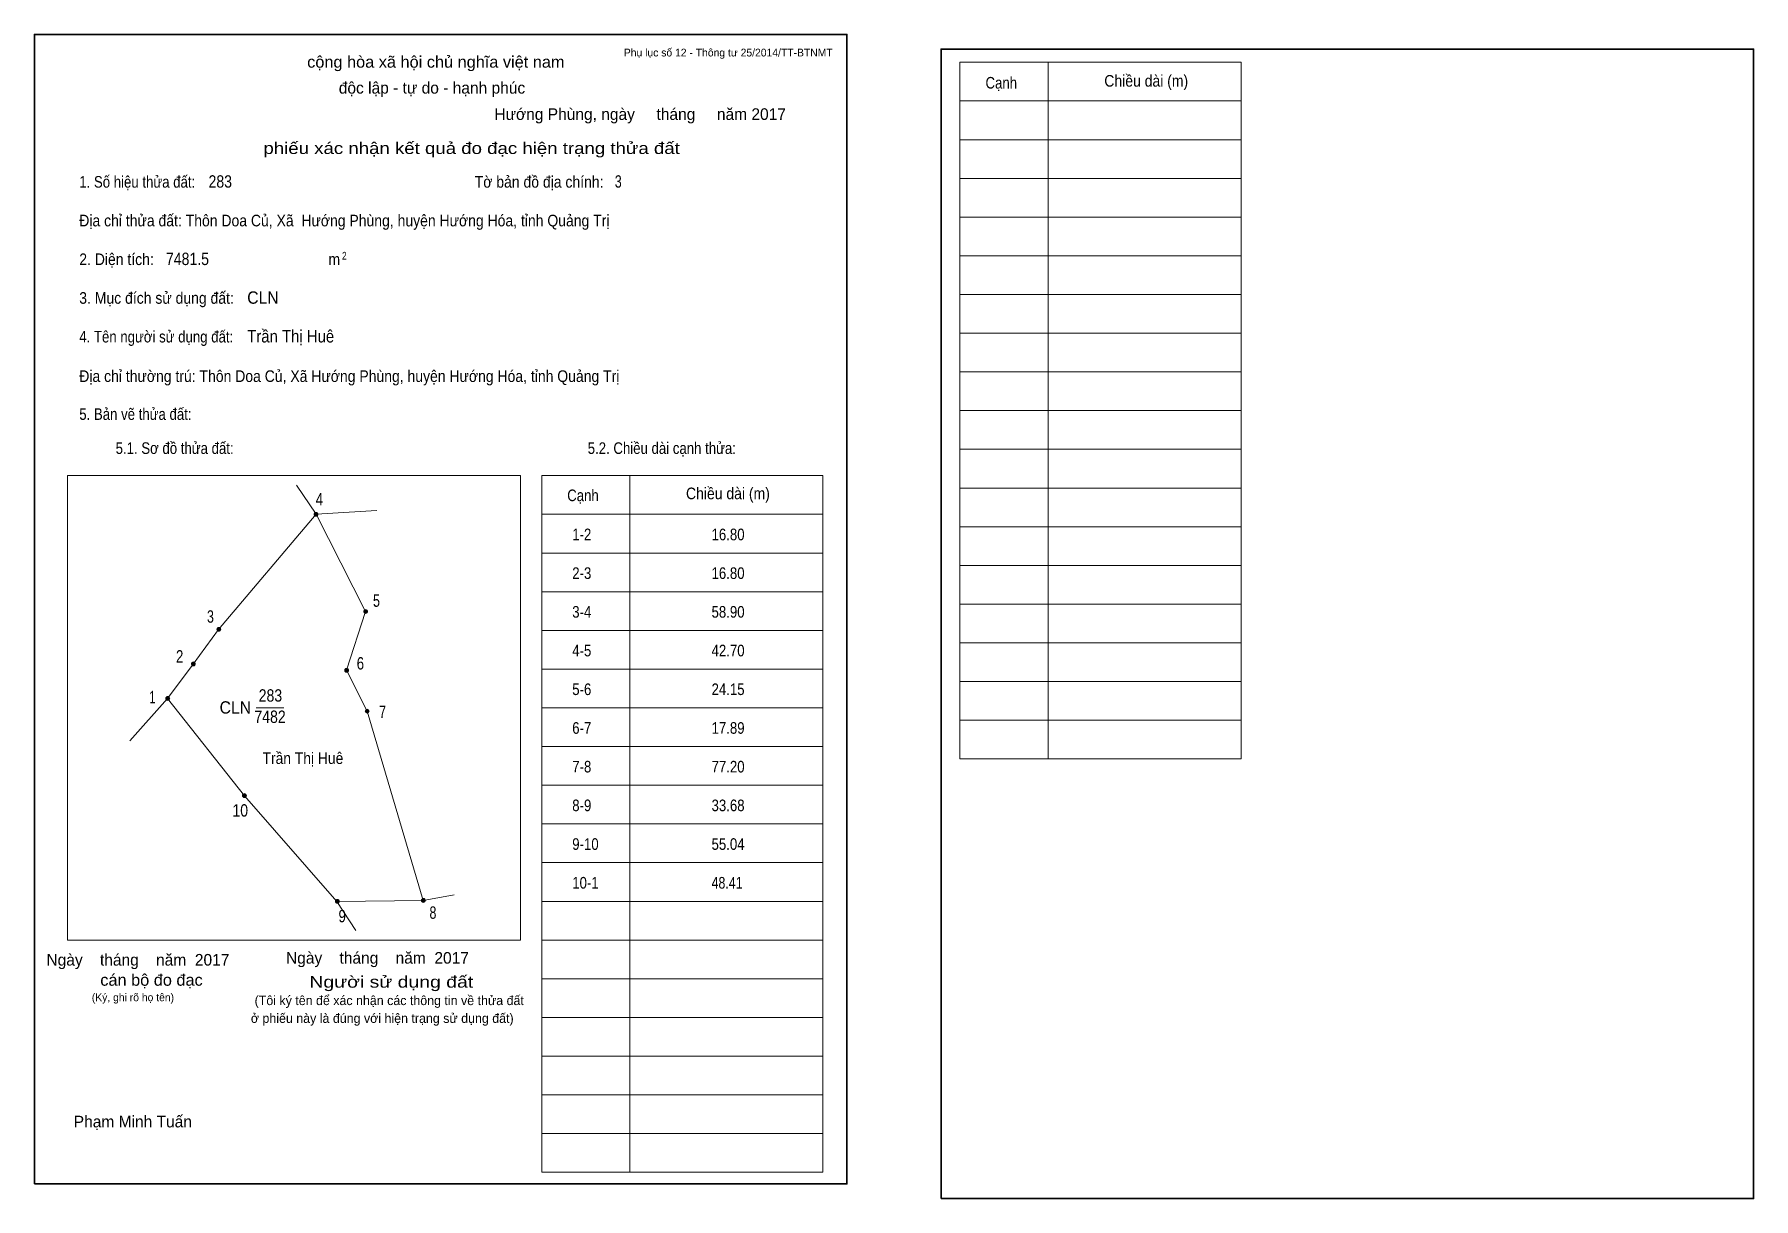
# Model space of a CAD drawing. Header units: centimetres. Extents: x 0 to 44.4, y -0.4 to 29.7.
import ezdxf
from ezdxf.enums import TextEntityAlignment as Align

# ---------------------------------------------------------------- set-up
doc = ezdxf.new("R2010")
doc.units = ezdxf.units.CM
doc.header["$LTSCALE"] = 0.12
for name, color, linetype in [('2', 7, 'Continuous'), ('30', 7, 'Continuous'), ('34', 7, 'Continuous')]:
    doc.layers.add(name, color=color, linetype=linetype)
for name, color, linetype, lineweight in [('32', 7, 'Continuous', 13), ('33', 7, 'Continuous', 13), ('6', 7, 'Continuous', 13), ('63', 7, 'Continuous', 13)]:
    doc.layers.add(name, color=color, linetype=linetype, lineweight=lineweight)

msp = doc.modelspace()

# ---------------------------------------------------------------- hatches: boundary and pattern name
at = {"layer": '32'}
for points in [[(7.3285, 17.3, 1), (7.2285, 17.3, 1)], [(8.6122, 14.7881, 1), (8.5122, 14.7881, 1)], [(4.818, 14.327, 1), (4.718, 14.327, 1)], [(4.1573, 13.435, 1), (4.0573, 13.435, 1)], [(8.1214, 13.2699, 1), (8.0214, 13.2699, 1)], [(3.4966, 12.5431, 1), (3.3966, 12.5431, 1)], [(8.6499, 12.2128, 1), (8.5499, 12.2128, 1)], [(5.4786, 10.0326, 1), (5.3786, 10.0326, 1)], [(7.8782, 7.3, 1), (7.7782, 7.3, 1)], [(10.1034, 7.3238, 1), (10.0034, 7.3238, 1)]]:
    msp.add_hatch(color=256, dxfattribs=at).paths.add_polyline_path(points)

# ---------------------------------------------------------------- linework, layer by layer
for centre in [(7.2785, 17.3), (8.5622, 14.7881), (4.768, 14.327), (4.1073, 13.435), (8.0714, 13.2699), (3.4466, 12.5431), (8.5999, 12.2128), (5.4286, 10.0326), (7.8282, 7.3), (10.0534, 7.3238)]:
    msp.add_circle(centre, 0.05, dxfattribs=at)
at = {"layer": '33'}
msp.add_line((5.73, 12.3), (6.45, 12.3), dxfattribs=at)
at = {"layer": '6'}
for p, q in [((6.77, 18.05), (7.28, 17.3)), ((7.28, 17.3), (8.85, 17.4)), ((7.28, 17.3), (4.76, 14.32)), ((3.44, 12.54), (2.47, 11.45)), ((10.05, 7.32), (8.6, 12.21)), ((7.82, 7.3), (10.05, 7.32)), ((7.82, 7.3), (8.31, 6.55)), ((10.05, 7.32), (10.85, 7.47))]:
    msp.add_line(p, q, dxfattribs=at)
for points in [[(7.28, 17.3), (8.56, 14.79), (8.07, 13.27), (8.6, 12.21)], [(3.44, 12.54), (4.1, 13.43), (4.76, 14.32)], [(3.44, 12.54), (5.43, 10.03), (7.82, 7.3)]]:
    msp.add_lwpolyline(points, dxfattribs=at)
at = {"layer": '63'}
for p, q in [((23.92, 28.98), (31.19, 28.98)), ((23.92, 10.98), (23.92, 28.98)), ((26.2, 10.98), (26.2, 28.98)), ((31.19, 10.98), (31.19, 28.98)), ((23.92, 27.98), (31.19, 27.98)), ((23.92, 26.98), (31.19, 26.98)), ((23.92, 25.98), (31.19, 25.98)), ((23.92, 24.98), (31.19, 24.98)), ((23.92, 23.98), (31.19, 23.98)), ((23.92, 22.98), (31.19, 22.98)), ((23.92, 21.98), (31.19, 21.98)), ((23.92, 20.98), (31.19, 20.98)), ((23.92, 19.98), (31.19, 19.98)), ((23.92, 18.98), (31.19, 18.98)), ((0.86, 18.3), (12.56, 18.3)), ((0.86, 6.3), (0.86, 18.3)), ((12.56, 6.3), (12.56, 18.3)), ((13.11, 18.3), (20.38, 18.3)), ((13.11, 0.3), (13.11, 18.3)), ((15.39, 0.3), (15.39, 18.3)), ((20.38, 0.3), (20.38, 18.3)), ((23.92, 17.98), (31.19, 17.98)), ((13.11, 17.3), (20.38, 17.3)), ((23.92, 16.98), (31.19, 16.98)), ((13.11, 16.3), (20.38, 16.3)), ((23.92, 15.98), (31.19, 15.98)), ((13.11, 15.3), (20.38, 15.3)), ((23.92, 14.98), (31.19, 14.98)), ((13.11, 14.3), (20.38, 14.3)), ((23.92, 13.98), (31.19, 13.98)), ((13.11, 13.3), (20.38, 13.3)), ((23.92, 12.98), (31.19, 12.98)), ((13.11, 12.3), (20.38, 12.3)), ((23.92, 11.98), (31.19, 11.98)), ((13.11, 11.3), (20.38, 11.3)), ((23.92, 10.98), (31.19, 10.98)), ((13.11, 10.3), (20.38, 10.3)), ((13.11, 9.3), (20.38, 9.3)), ((13.11, 8.3), (20.38, 8.3)), ((13.11, 7.3), (20.38, 7.3)), ((0.86, 6.3), (12.56, 6.3)), ((13.11, 6.3), (20.38, 6.3)), ((13.11, 5.3), (20.38, 5.3)), ((13.11, 4.3), (20.38, 4.3)), ((13.11, 3.3), (20.38, 3.3)), ((13.11, 2.3), (20.38, 2.3)), ((13.11, 1.3), (20.38, 1.3)), ((13.11, 0.3), (20.38, 0.3))]:
    msp.add_line(p, q, dxfattribs=at)
at = {"layer": '63', "lineweight": 35}
for points in [[(0, 0), (0, 29.7), (21, 29.7), (21, 0)], [(23.43, -0.38), (23.43, 29.32), (44.43, 29.32), (44.43, -0.38)]]:
    msp.add_lwpolyline(points, close=True, dxfattribs=at)

# ---------------------------------------------------------------- texts
at = {"layer": '2', "width": 0.9}
msp.add_text('Trần Thị Huê', height=0.2972, dxfattribs=at).set_placement((6.94, 10.85), align=Align.CENTER)
at = {"layer": '30'}
for s, width, p in [('1-2', 0.85, (13.9, 16.63)), ('16.80', 0.85, (17.5, 16.63)), ('2-3', 0.85, (13.9, 15.63)), ('16.80', 0.85, (17.5, 15.63)), ('3-4', 0.85, (13.9, 14.63)), ('58.90', 0.85, (17.5, 14.63)), ('4-5', 0.85, (13.9, 13.63)), ('42.70', 0.85, (17.5, 13.63)), ('5-6', 0.85, (13.9, 12.63)), ('24.15', 0.85, (17.5, 12.63)), ('6-7', 0.85, (13.9, 11.63)), ('17.89', 0.85, (17.5, 11.63)), ('7-8', 0.85, (13.9, 10.63)), ('77.20', 0.85, (17.5, 10.63)), ('8-9', 0.85, (13.9, 9.63)), ('33.68', 0.85, (17.5, 9.63)), ('9-10', 0.85, (13.9, 8.63)), ('55.04', 0.85, (17.5, 8.63)), ('10-1', 0.85, (13.9, 7.63)), ('48.41', 0.8, (17.5, 7.63))]:
    msp.add_text(s, height=0.3, dxfattribs=dict(at, width=width)).set_placement(p)
at = {"layer": '32'}
for s, width, p in [('4', 0.8, (7.365, 17.53)), ('5', 0.75, (8.84, 14.91)), ('3', 0.75, (4.55, 14.5)), ('2', 0.8, (3.755, 13.47)), ('6', 0.8, (8.425, 13.29)), ('1', 0.65, (3.05, 12.42)), ('7', 0.75, (9, 12.04)), ('10', 0.85, (5.32, 9.49)), ('8', 0.75, (10.3, 6.85)), ('9', 0.8, (7.955, 6.76))]:
    msp.add_text(s, height=0.32, dxfattribs=dict(at, width=width)).set_placement(p, align=Align.CENTER)
at = {"layer": '33', "width": 0.95}
msp.add_text('CLN', height=0.32, dxfattribs=at).set_placement((5.6, 12.15), align=Align.RIGHT)
at = {"layer": '33', "width": 0.85}
for s, p in [('283', (6.1, 12.46)), ('7482', (6.09, 11.91))]:
    msp.add_text(s, height=0.32, dxfattribs=at).set_placement(p, align=Align.CENTER)
at = {"layer": '34'}
for s, width, p in [('283', 0.85, (4.5, 25.74)), ('3', 0.75, (15, 25.74)), ('7481.5', 0.85, (3.4, 23.74)), ('CLN', 0.95, (5.5, 22.74)), ('Trần Thị Huê', 0.9, (5.5, 21.74))]:
    msp.add_text(s, height=0.32, dxfattribs=dict(at, width=width)).set_placement(p)
at = {"layer": '63'}
for s, height, p in [('Phụ lục số 12 - Thông tư 25/2014/TT-BTNMT', 0.2, (20.63, 29.13)), ('Ngày    tháng    năm  2017', 0.3, (5.04, 5.64)), ('Ngày    tháng    năm  2017', 0.3, (11.23, 5.69)), ('(Ký, ghi rõ họ tên)', 0.2, (3.61, 4.72))]:
    msp.add_text(s, height=height, dxfattribs=at).set_placement(p, align=Align.RIGHT)
at = {"layer": '63', "width": 1.05}
msp.add_text('cộng hòa xã hội chủ nghĩa việt nam', height=0.3, dxfattribs=at).set_placement((10.375, 28.84), align=Align.CENTER)
at = {"layer": '63'}
for s, height, p in [('độc lập - tự do - hạnh phúc', 0.3, (10.275, 28.17)), ('Hướng Phùng, ngày     tháng     năm 2017', 0.3, (15.655, 27.49)), ('(Tôi ký tên để xác nhận các thông tin về thửa đất ', 0.24, (9.215, 4.62)), ('ở phiếu này là đúng với hiện trạng sử dụng đất)', 0.24, (8.99, 4.16)), ('Phạm Minh Tuấn', 0.3, (2.545, 1.46))]:
    msp.add_text(s, height=height, dxfattribs=at).set_placement(p, align=Align.CENTER)
for s, height, width, p in [('Cạnh', 0.3, 0.85, (24.58, 28.3)), ('Chiều dài (m)', 0.3, 0.9, (27.65, 28.35)), ('1. Số hiệu thửa đất:', 0.3, 0.85, (1.16, 25.74)), ('Tờ bản đồ địa chính:', 0.3, 0.9, (11.38, 25.74)), ('Địa chỉ thửa đất: Thôn Doa Củ, Xã  Hướng Phùng, huyện Hướng Hóa, tỉnh Quảng Trị', 0.3, 0.9, (1.16, 24.74)), ('2. Diện tích:', 0.3, 0.9, (1.16, 23.74)), ('2', 0.2, 0.8, (7.95, 23.88)), ('m', 0.3, 0.9, (7.6, 23.74)), ('3. Mục đích sử dụng đất:', 0.3, 0.9, (1.16, 22.74)), ('4. Tên người sử dụng đất:', 0.3, 0.85, (1.16, 21.74)), ('Địa chỉ thường trú: Thôn Doa Củ, Xã Hướng Phùng, huyện Hướng Hóa, tỉnh Quảng Trị', 0.3, 0.9, (1.16, 20.72)), ('5. Bản vẽ thửa đất:', 0.3, 0.85, (1.16, 19.74)), ('5.1. Sơ đồ thửa đất:', 0.3, 0.85, (2.1, 18.86)), ('5.2. Chiều dài cạnh thửa:', 0.3, 0.85, (14.3, 18.86)), ('Cạnh', 0.3, 0.85, (13.77, 17.64)), ('Chiều dài (m)', 0.3, 0.9, (16.84, 17.69))]:
    msp.add_text(s, height=height, dxfattribs=dict(at, width=width)).set_placement(p)
for s, width, p in [('phiếu xác nhận kết quả đo đạc hiện trạng thửa đất', 1.2, (16.68, 26.61)), ('cán bộ đo đạc', 1.05, (4.35, 5.12)), ('Người sử dụng đất', 1.25, (11.34, 5.07))]:
    msp.add_text(s, height=0.3, dxfattribs=dict(at, width=width)).set_placement(p, align=Align.RIGHT)

doc.saveas('drawing.dxf')
